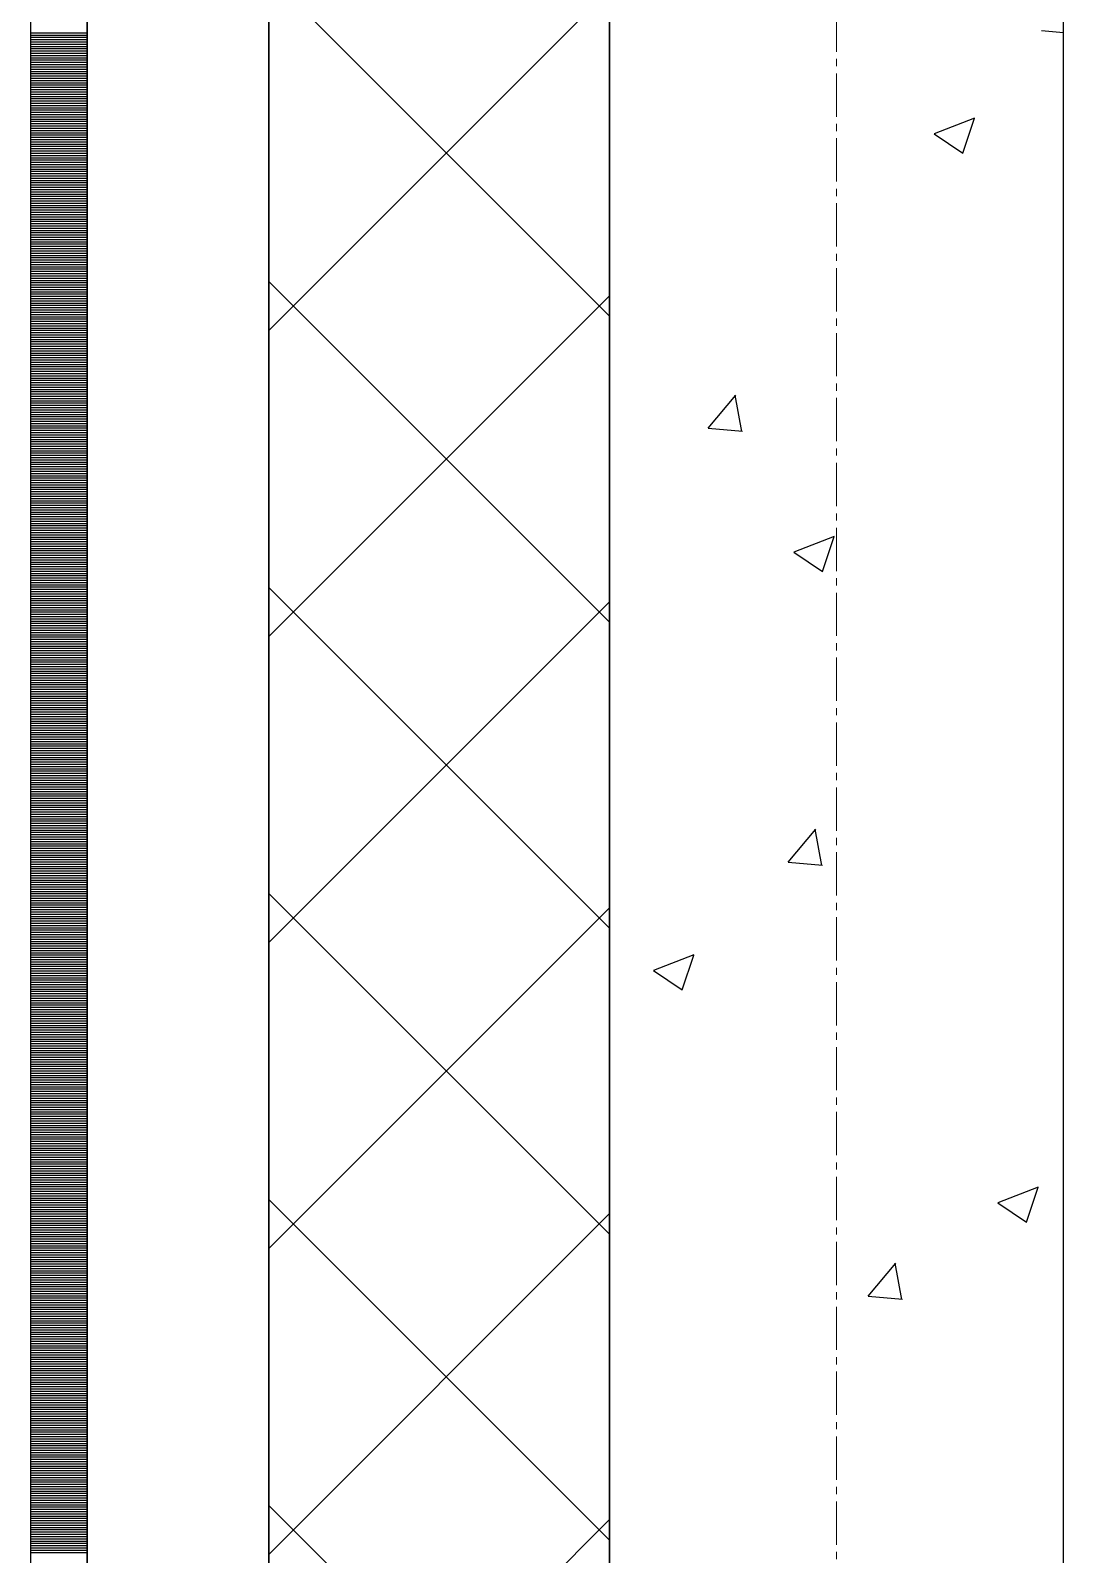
# Model space of a CAD drawing. Header units: millimetres. Extents: x -231292 to 573618, y -153144 to 564035.
# Drawn here: x 8548 to 9003, y 192522 to 193193 of the extents above; entities that cross this region are included whole.
import ezdxf

# ---------------------------------------------------------------- set-up
doc = ezdxf.new("R2010")
doc.units = ezdxf.units.MM
doc.linetypes.add('CENTER2', pattern=[28.575, 19.05, -3.175, 3.175, -3.175])
doc.layers.get('0').update_dxf_attribs({"color": 250})
for name, color, linetype, lineweight in [('АР_Стены ПЕНОблок', 250, 'Continuous', 20), ('АР_Тонкая', 250, 'Continuous', 5), ('АР_Утеплитель', 250, 'Continuous', 0), ('АР_Штриховка', 250, 'Continuous', 0), ('РД_Оси_100', 250, 'Continuous', 0)]:
    doc.layers.add(name, color=color, linetype=linetype, lineweight=lineweight)

# ---------------------------------------------------------------- blocks, each defined once
blk = doc.blocks.new('оси_рен')
at = {"layer": 'РД_Оси_100', "color": 251, "linetype": 'CENTER2', "true_color": 0x636466}
blk.add_line((1195652.916, 135558.25), (1195652.916, 223268.25), dxfattribs=at)

msp = doc.modelspace()

# ---------------------------------------------------------------- linework, layer by layer
at = {"layer": 'АР_Стены ПЕНОблок', "color": 18, "linetype": 'Continuous', "lineweight": 25, "true_color": 0x000000}
for p, q in [((8803.243, 263866.253), (8803.243, 187666.253)), ((9003.243, 187666.253), (9003.243, 263866.253))]:
    msp.add_line(p, q, dxfattribs=at)
at = {"layer": 'АР_Тонкая', "color": 18, "linetype": 'Continuous', "lineweight": 25, "true_color": 0x000000}
for p, q in [((8548.243, 263866.253), (8548.243, 187666.253)), ((8573.243, 263866.253), (8573.243, 187666.253)), ((8573.243, 187666.253), (8573.243, 263866.253)), ((8653.243, 187666.253), (8653.243, 263866.253))]:
    msp.add_line(p, q, dxfattribs=at)
at = {"layer": 'АР_Утеплитель', "color": 18, "linetype": 'Continuous', "lineweight": 25, "true_color": 0x000000}
for p, q in [((8653.243, 263866.253), (8653.243, 187666.253)), ((8803.243, 187666.253), (8803.243, 263866.253))]:
    msp.add_line(p, q, dxfattribs=at)
at = {"layer": 'АР_Штриховка', "color": 18, "linetype": 'Continuous', "lineweight": 25, "true_color": 0x000000}
for p, q in [((8803.243, 193067.218), (8653.243, 193217.218)), ((8653.243, 193060.931), (8803.243, 193210.931)), ((8548.243, 193192.002), (8573.243, 193192.002)), ((8548.243, 193191.002), (8573.243, 193191.002)), ((8548.243, 193190.002), (8573.243, 193190.002)), ((8993.609, 193192.992), (9003.243, 193192.149)), ((8548.243, 193189.002), (8573.243, 193189.002)), ((8548.243, 193188.002), (8573.243, 193188.002)), ((8548.243, 193187.002), (8573.243, 193187.002)), ((8548.243, 193186.002), (8573.243, 193186.002)), ((8548.243, 193185.002), (8573.243, 193185.002)), ((8548.243, 193184.002), (8573.243, 193184.002)), ((8548.243, 193183.002), (8573.243, 193183.002)), ((8548.243, 193182.002), (8573.243, 193182.002)), ((8548.243, 193181.002), (8573.243, 193181.002)), ((8548.243, 193180.002), (8573.243, 193180.002)), ((8548.243, 193179.002), (8573.243, 193179.002)), ((8548.243, 193178.002), (8573.243, 193178.002)), ((8548.243, 193177.002), (8573.243, 193177.002)), ((8548.243, 193176.002), (8573.243, 193176.002)), ((8548.243, 193175.002), (8573.243, 193175.002)), ((8548.243, 193174.002), (8573.243, 193174.002)), ((8548.243, 193173.002), (8573.243, 193173.002)), ((8548.243, 193172.002), (8573.243, 193172.002)), ((8548.243, 193171.002), (8573.243, 193171.002)), ((8548.243, 193170.002), (8573.243, 193170.002)), ((8548.243, 193169.002), (8573.243, 193169.002)), ((8548.243, 193168.002), (8573.243, 193168.002)), ((8548.243, 193167.002), (8573.243, 193167.002)), ((8548.243, 193166.002), (8573.243, 193166.002)), ((8548.243, 193165.002), (8573.243, 193165.002)), ((8548.243, 193164.002), (8573.243, 193164.002)), ((8548.243, 193163.002), (8573.243, 193163.002)), ((8548.243, 193162.002), (8573.243, 193162.002)), ((8548.243, 193161.002), (8573.243, 193161.002)), ((8548.243, 193160.002), (8573.243, 193160.002)), ((8548.243, 193159.002), (8573.243, 193159.002)), ((8548.243, 193158.002), (8573.243, 193158.002)), ((8548.243, 193157.002), (8573.243, 193157.002)), ((8548.243, 193156.002), (8573.243, 193156.002)), ((8548.243, 193155.002), (8573.243, 193155.002)), ((8548.243, 193154.002), (8573.243, 193154.002)), ((8548.243, 193153.002), (8573.243, 193153.002)), ((8548.243, 193152.002), (8573.243, 193152.002)), ((8548.243, 193151.002), (8573.243, 193151.002)), ((8548.243, 193150.002), (8573.243, 193150.002)), ((8946.37, 193147.705), (8964.155, 193154.532)), ((8958.928, 193139.001), (8964.079, 193154.35)), ((8548.243, 193149.002), (8573.243, 193149.002)), ((8548.243, 193148.002), (8573.243, 193148.002)), ((8548.243, 193147.002), (8573.243, 193147.002)), ((8548.243, 193146.002), (8573.243, 193146.002)), ((8548.243, 193145.002), (8573.243, 193145.002)), ((8548.243, 193144.002), (8573.243, 193144.002)), ((8548.243, 193143.002), (8573.243, 193143.002)), ((8946.288, 193147.525), (8958.923, 193139.003)), ((8548.243, 193142.002), (8573.243, 193142.002)), ((8548.243, 193141.002), (8573.243, 193141.002)), ((8548.243, 193140.002), (8573.243, 193140.002)), ((8548.243, 193139.002), (8573.243, 193139.002)), ((8548.243, 193138.002), (8573.243, 193138.002)), ((8548.243, 193137.002), (8573.243, 193137.002)), ((8548.243, 193136.002), (8573.243, 193136.002)), ((8548.243, 193135.002), (8573.243, 193135.002)), ((8548.243, 193134.002), (8573.243, 193134.002)), ((8548.243, 193133.002), (8573.243, 193133.002)), ((8548.243, 193132.002), (8573.243, 193132.002)), ((8548.243, 193131.002), (8573.243, 193131.002)), ((8548.243, 193130.002), (8573.243, 193130.002)), ((8548.243, 193129.002), (8573.243, 193129.002)), ((8548.243, 193128.002), (8573.243, 193128.002)), ((8548.243, 193127.002), (8573.243, 193127.002)), ((8548.243, 193126.002), (8573.243, 193126.002)), ((8548.243, 193125.002), (8573.243, 193125.002)), ((8548.243, 193124.002), (8573.243, 193124.002)), ((8548.243, 193123.002), (8573.243, 193123.002)), ((8548.243, 193122.002), (8573.243, 193122.002)), ((8548.243, 193121.002), (8573.243, 193121.002)), ((8548.243, 193120.002), (8573.243, 193120.002)), ((8548.243, 193119.002), (8573.243, 193119.002)), ((8548.243, 193118.002), (8573.243, 193118.002)), ((8548.243, 193117.002), (8573.243, 193117.002)), ((8548.243, 193116.002), (8573.243, 193116.002)), ((8548.243, 193115.002), (8573.243, 193115.002)), ((8548.243, 193114.002), (8573.243, 193114.002)), ((8548.243, 193113.002), (8573.243, 193113.002)), ((8548.243, 193112.002), (8573.243, 193112.002)), ((8548.243, 193111.002), (8573.243, 193111.002)), ((8548.243, 193110.002), (8573.243, 193110.002)), ((8548.243, 193109.002), (8573.243, 193109.002)), ((8548.243, 193108.002), (8573.243, 193108.002)), ((8548.243, 193107.002), (8573.243, 193107.002)), ((8548.243, 193106.002), (8573.243, 193106.002)), ((8548.243, 193105.002), (8573.243, 193105.002)), ((8548.243, 193104.002), (8573.243, 193104.002)), ((8548.243, 193103.002), (8573.243, 193103.002)), ((8548.243, 193102.002), (8573.243, 193102.002)), ((8548.243, 193101.002), (8573.243, 193101.002)), ((8548.243, 193100.002), (8573.243, 193100.002)), ((8548.243, 193099.002), (8573.243, 193099.002)), ((8548.243, 193098.002), (8573.243, 193098.002)), ((8548.243, 193097.002), (8573.243, 193097.002)), ((8548.243, 193096.002), (8573.243, 193096.002)), ((8548.243, 193095.002), (8573.243, 193095.002)), ((8548.243, 193094.002), (8573.243, 193094.002)), ((8548.243, 193093.002), (8573.243, 193093.002)), ((8548.243, 193092.002), (8573.243, 193092.002)), ((8548.243, 193091.002), (8573.243, 193091.002)), ((8548.243, 193090.002), (8573.243, 193090.002)), ((8548.243, 193089.002), (8573.243, 193089.002)), ((8548.243, 193088.002), (8573.243, 193088.002)), ((8548.243, 193087.002), (8573.243, 193087.002)), ((8548.243, 193086.002), (8573.243, 193086.002)), ((8548.243, 193085.002), (8573.243, 193085.002)), ((8548.243, 193084.002), (8573.243, 193084.002)), ((8548.243, 193083.002), (8573.243, 193083.002)), ((8548.243, 193082.002), (8573.243, 193082.002)), ((8548.243, 193081.002), (8573.243, 193081.002)), ((8548.243, 193080.002), (8573.243, 193080.002)), ((8548.243, 193079.002), (8573.243, 193079.002)), ((8548.243, 193078.002), (8573.243, 193078.002)), ((8548.243, 193077.002), (8573.243, 193077.002)), ((8548.243, 193076.002), (8573.243, 193076.002)), ((8803.243, 192932.514), (8653.243, 193082.514)), ((8653.243, 192926.227), (8803.243, 193076.227)), ((8548.243, 193075.002), (8573.243, 193075.002)), ((8548.243, 193074.002), (8573.243, 193074.002)), ((8548.243, 193073.002), (8573.243, 193073.002)), ((8548.243, 193072.002), (8573.243, 193072.002)), ((8548.243, 193071.002), (8573.243, 193071.002)), ((8548.243, 193070.002), (8573.243, 193070.002)), ((8548.243, 193069.002), (8573.243, 193069.002)), ((8548.243, 193068.002), (8573.243, 193068.002)), ((8548.243, 193067.002), (8573.243, 193067.002)), ((8548.243, 193066.002), (8573.243, 193066.002)), ((8548.243, 193065.002), (8573.243, 193065.002)), ((8548.243, 193064.002), (8573.243, 193064.002)), ((8548.243, 193063.002), (8573.243, 193063.002)), ((8548.243, 193062.002), (8573.243, 193062.002)), ((8548.243, 193061.002), (8573.243, 193061.002)), ((8548.243, 193060.002), (8573.243, 193060.002)), ((8548.243, 193059.002), (8573.243, 193059.002)), ((8548.243, 193058.002), (8573.243, 193058.002)), ((8548.243, 193057.002), (8573.243, 193057.002)), ((8548.243, 193056.002), (8573.243, 193056.002)), ((8548.243, 193055.002), (8573.243, 193055.002)), ((8548.243, 193054.002), (8573.243, 193054.002)), ((8548.243, 193053.002), (8573.243, 193053.002)), ((8548.243, 193052.002), (8573.243, 193052.002)), ((8548.243, 193051.002), (8573.243, 193051.002)), ((8548.243, 193050.002), (8573.243, 193050.002)), ((8548.243, 193049.002), (8573.243, 193049.002)), ((8548.243, 193048.002), (8573.243, 193048.002)), ((8548.243, 193047.002), (8573.243, 193047.002)), ((8548.243, 193046.002), (8573.243, 193046.002)), ((8548.243, 193045.002), (8573.243, 193045.002)), ((8548.243, 193044.002), (8573.243, 193044.002)), ((8548.243, 193043.002), (8573.243, 193043.002)), ((8548.243, 193042.002), (8573.243, 193042.002)), ((8548.243, 193041.002), (8573.243, 193041.002)), ((8548.243, 193040.002), (8573.243, 193040.002)), ((8548.243, 193039.002), (8573.243, 193039.002)), ((8548.243, 193038.002), (8573.243, 193038.002)), ((8548.243, 193037.002), (8573.243, 193037.002)), ((8548.243, 193036.002), (8573.243, 193036.002)), ((8548.243, 193035.002), (8573.243, 193035.002)), ((8548.243, 193034.002), (8573.243, 193034.002)), ((8548.243, 193033.002), (8573.243, 193033.002)), ((8548.243, 193032.002), (8573.243, 193032.002)), ((8548.243, 193031.002), (8573.243, 193031.002)), ((8548.243, 193030.002), (8573.243, 193030.002)), ((8548.243, 193029.002), (8573.243, 193029.002)), ((8846.669, 193017.884), (8858.914, 193032.477)), ((8861.61, 193016.502), (8858.673, 193032.423)), ((8548.243, 193028.002), (8573.243, 193028.002)), ((8548.243, 193027.002), (8573.243, 193027.002)), ((8548.243, 193026.002), (8573.243, 193026.002)), ((8548.243, 193025.002), (8573.243, 193025.002)), ((8548.243, 193024.002), (8573.243, 193024.002)), ((8548.243, 193023.002), (8573.243, 193023.002)), ((8548.243, 193022.002), (8573.243, 193022.002)), ((8548.243, 193021.002), (8573.243, 193021.002)), ((8548.243, 193020.002), (8573.243, 193020.002)), ((8548.243, 193019.002), (8573.243, 193019.002)), ((8548.243, 193018.002), (8573.243, 193018.002)), ((8548.243, 193017.002), (8573.243, 193017.002)), ((8548.243, 193016.002), (8573.243, 193016.002)), ((8846.668, 193017.874), (8861.85, 193016.546)), ((8548.243, 193015.002), (8573.243, 193015.002)), ((8548.243, 193014.002), (8573.243, 193014.002)), ((8548.243, 193013.002), (8573.243, 193013.002)), ((8548.243, 193012.002), (8573.243, 193012.002)), ((8548.243, 193011.002), (8573.243, 193011.002)), ((8548.243, 193010.002), (8573.243, 193010.002)), ((8548.243, 193009.002), (8573.243, 193009.002)), ((8548.243, 193008.002), (8573.243, 193008.002)), ((8548.243, 193007.002), (8573.243, 193007.002)), ((8548.243, 193006.002), (8573.243, 193006.002)), ((8548.243, 193005.002), (8573.243, 193005.002)), ((8548.243, 193004.002), (8573.243, 193004.002)), ((8548.243, 193003.002), (8573.243, 193003.002)), ((8548.243, 193002.002), (8573.243, 193002.002)), ((8548.243, 193001.002), (8573.243, 193001.002)), ((8548.243, 193000.002), (8573.243, 193000.002)), ((8548.243, 192999.002), (8573.243, 192999.002)), ((8548.243, 192998.002), (8573.243, 192998.002)), ((8548.243, 192997.002), (8573.243, 192997.002)), ((8548.243, 192996.002), (8573.243, 192996.002)), ((8548.243, 192995.002), (8573.243, 192995.002)), ((8548.243, 192994.002), (8573.243, 192994.002)), ((8548.243, 192993.002), (8573.243, 192993.002)), ((8548.243, 192992.002), (8573.243, 192992.002)), ((8548.243, 192991.002), (8573.243, 192991.002)), ((8548.243, 192990.002), (8573.243, 192990.002)), ((8548.243, 192989.002), (8573.243, 192989.002)), ((8548.243, 192988.002), (8573.243, 192988.002)), ((8548.243, 192987.002), (8573.243, 192987.002)), ((8548.243, 192986.002), (8573.243, 192986.002)), ((8548.243, 192985.002), (8573.243, 192985.002)), ((8548.243, 192984.002), (8573.243, 192984.002)), ((8548.243, 192983.002), (8573.243, 192983.002)), ((8548.243, 192982.002), (8573.243, 192982.002)), ((8548.243, 192981.002), (8573.243, 192981.002)), ((8548.243, 192980.002), (8573.243, 192980.002)), ((8548.243, 192979.002), (8573.243, 192979.002)), ((8548.243, 192978.002), (8573.243, 192978.002)), ((8548.243, 192977.002), (8573.243, 192977.002)), ((8548.243, 192976.002), (8573.243, 192976.002)), ((8548.243, 192975.002), (8573.243, 192975.002)), ((8548.243, 192974.002), (8573.243, 192974.002)), ((8548.243, 192973.002), (8573.243, 192973.002)), ((8548.243, 192972.002), (8573.243, 192972.002)), ((8548.243, 192971.002), (8573.243, 192971.002)), ((8548.243, 192970.002), (8573.243, 192970.002)), ((8548.243, 192969.002), (8573.243, 192969.002)), ((8884.568, 192963.517), (8902.353, 192970.344)), ((8897.126, 192954.813), (8902.277, 192970.162)), ((8548.243, 192968.002), (8573.243, 192968.002)), ((8548.243, 192967.002), (8573.243, 192967.002)), ((8548.243, 192966.002), (8573.243, 192966.002)), ((8548.243, 192965.002), (8573.243, 192965.002)), ((8548.243, 192964.002), (8573.243, 192964.002)), ((8548.243, 192963.002), (8573.243, 192963.002)), ((8548.243, 192962.002), (8573.243, 192962.002)), ((8884.486, 192963.337), (8897.121, 192954.815)), ((8548.243, 192961.002), (8573.243, 192961.002)), ((8548.243, 192960.002), (8573.243, 192960.002)), ((8548.243, 192959.002), (8573.243, 192959.002)), ((8548.243, 192958.002), (8573.243, 192958.002)), ((8548.243, 192957.002), (8573.243, 192957.002)), ((8548.243, 192956.002), (8573.243, 192956.002)), ((8548.243, 192955.002), (8573.243, 192955.002)), ((8548.243, 192954.002), (8573.243, 192954.002)), ((8548.243, 192953.002), (8573.243, 192953.002)), ((8548.243, 192952.002), (8573.243, 192952.002)), ((8548.243, 192951.002), (8573.243, 192951.002)), ((8548.243, 192950.002), (8573.243, 192950.002)), ((8548.243, 192949.002), (8573.243, 192949.002)), ((8548.243, 192948.002), (8573.243, 192948.002)), ((8548.243, 192947.002), (8573.243, 192947.002)), ((8548.243, 192946.002), (8573.243, 192946.002)), ((8548.243, 192945.002), (8573.243, 192945.002)), ((8548.243, 192944.002), (8573.243, 192944.002)), ((8548.243, 192943.002), (8573.243, 192943.002)), ((8548.243, 192942.002), (8573.243, 192942.002)), ((8803.243, 192797.81), (8653.243, 192947.81)), ((8548.243, 192941.002), (8573.243, 192941.002)), ((8548.243, 192940.002), (8573.243, 192940.002)), ((8548.243, 192939.002), (8573.243, 192939.002)), ((8548.243, 192938.002), (8573.243, 192938.002)), ((8548.243, 192937.002), (8573.243, 192937.002)), ((8548.243, 192936.002), (8573.243, 192936.002)), ((8548.243, 192935.002), (8573.243, 192935.002)), ((8653.243, 192791.524), (8803.243, 192941.524)), ((8548.243, 192934.002), (8573.243, 192934.002)), ((8548.243, 192933.002), (8573.243, 192933.002)), ((8548.243, 192932.002), (8573.243, 192932.002)), ((8548.243, 192931.002), (8573.243, 192931.002)), ((8548.243, 192930.002), (8573.243, 192930.002)), ((8548.243, 192929.002), (8573.243, 192929.002)), ((8548.243, 192928.002), (8573.243, 192928.002)), ((8548.243, 192927.002), (8573.243, 192927.002)), ((8548.243, 192926.002), (8573.243, 192926.002)), ((8548.243, 192925.002), (8573.243, 192925.002)), ((8548.243, 192924.002), (8573.243, 192924.002)), ((8548.243, 192923.002), (8573.243, 192923.002)), ((8548.243, 192922.002), (8573.243, 192922.002)), ((8548.243, 192921.002), (8573.243, 192921.002)), ((8548.243, 192920.002), (8573.243, 192920.002)), ((8548.243, 192919.002), (8573.243, 192919.002)), ((8548.243, 192918.002), (8573.243, 192918.002)), ((8548.243, 192917.002), (8573.243, 192917.002)), ((8548.243, 192916.002), (8573.243, 192916.002)), ((8548.243, 192915.002), (8573.243, 192915.002)), ((8548.243, 192914.002), (8573.243, 192914.002)), ((8548.243, 192913.002), (8573.243, 192913.002)), ((8548.243, 192912.002), (8573.243, 192912.002)), ((8548.243, 192911.002), (8573.243, 192911.002)), ((8548.243, 192910.002), (8573.243, 192910.002)), ((8548.243, 192909.002), (8573.243, 192909.002)), ((8548.243, 192908.002), (8573.243, 192908.002)), ((8548.243, 192907.002), (8573.243, 192907.002)), ((8548.243, 192906.002), (8573.243, 192906.002)), ((8548.243, 192905.002), (8573.243, 192905.002)), ((8548.243, 192904.002), (8573.243, 192904.002)), ((8548.243, 192903.002), (8573.243, 192903.002)), ((8548.243, 192902.002), (8573.243, 192902.002)), ((8548.243, 192901.002), (8573.243, 192901.002)), ((8548.243, 192900.002), (8573.243, 192900.002)), ((8548.243, 192899.002), (8573.243, 192899.002)), ((8548.243, 192898.002), (8573.243, 192898.002)), ((8548.243, 192897.002), (8573.243, 192897.002)), ((8548.243, 192896.002), (8573.243, 192896.002)), ((8548.243, 192895.002), (8573.243, 192895.002)), ((8548.243, 192894.002), (8573.243, 192894.002)), ((8548.243, 192893.002), (8573.243, 192893.002)), ((8548.243, 192892.002), (8573.243, 192892.002)), ((8548.243, 192891.002), (8573.243, 192891.002)), ((8548.243, 192890.002), (8573.243, 192890.002)), ((8548.243, 192889.002), (8573.243, 192889.002)), ((8548.243, 192888.002), (8573.243, 192888.002)), ((8548.243, 192887.002), (8573.243, 192887.002)), ((8548.243, 192886.002), (8573.243, 192886.002)), ((8548.243, 192885.002), (8573.243, 192885.002)), ((8548.243, 192884.002), (8573.243, 192884.002)), ((8548.243, 192883.002), (8573.243, 192883.002)), ((8548.243, 192882.002), (8573.243, 192882.002)), ((8548.243, 192881.002), (8573.243, 192881.002)), ((8548.243, 192880.002), (8573.243, 192880.002)), ((8548.243, 192879.002), (8573.243, 192879.002)), ((8548.243, 192878.002), (8573.243, 192878.002)), ((8548.243, 192877.002), (8573.243, 192877.002)), ((8548.243, 192876.002), (8573.243, 192876.002)), ((8548.243, 192875.002), (8573.243, 192875.002)), ((8548.243, 192874.002), (8573.243, 192874.002)), ((8548.243, 192873.002), (8573.243, 192873.002)), ((8548.243, 192872.002), (8573.243, 192872.002)), ((8548.243, 192871.002), (8573.243, 192871.002)), ((8548.243, 192870.002), (8573.243, 192870.002)), ((8548.243, 192869.002), (8573.243, 192869.002)), ((8548.243, 192868.002), (8573.243, 192868.002)), ((8548.243, 192867.002), (8573.243, 192867.002)), ((8548.243, 192866.002), (8573.243, 192866.002)), ((8548.243, 192865.002), (8573.243, 192865.002)), ((8548.243, 192864.002), (8573.243, 192864.002)), ((8548.243, 192863.002), (8573.243, 192863.002)), ((8548.243, 192862.002), (8573.243, 192862.002)), ((8548.243, 192861.002), (8573.243, 192861.002)), ((8548.243, 192860.002), (8573.243, 192860.002)), ((8548.243, 192859.002), (8573.243, 192859.002)), ((8548.243, 192858.002), (8573.243, 192858.002)), ((8548.243, 192857.002), (8573.243, 192857.002)), ((8548.243, 192856.002), (8573.243, 192856.002)), ((8548.243, 192855.002), (8573.243, 192855.002)), ((8548.243, 192854.002), (8573.243, 192854.002)), ((8548.243, 192853.002), (8573.243, 192853.002)), ((8548.243, 192852.002), (8573.243, 192852.002)), ((8548.243, 192851.002), (8573.243, 192851.002)), ((8548.243, 192850.002), (8573.243, 192850.002)), ((8548.243, 192849.002), (8573.243, 192849.002)), ((8548.243, 192848.002), (8573.243, 192848.002)), ((8548.243, 192847.002), (8573.243, 192847.002)), ((8548.243, 192846.002), (8573.243, 192846.002)), ((8548.243, 192845.002), (8573.243, 192845.002)), ((8548.243, 192844.002), (8573.243, 192844.002)), ((8548.243, 192843.002), (8573.243, 192843.002)), ((8548.243, 192842.002), (8573.243, 192842.002)), ((8548.243, 192841.002), (8573.243, 192841.002)), ((8881.912, 192826.827), (8894.157, 192841.421)), ((8896.853, 192825.445), (8893.916, 192841.366)), ((8548.243, 192840.002), (8573.243, 192840.002)), ((8548.243, 192839.002), (8573.243, 192839.002)), ((8548.243, 192838.002), (8573.243, 192838.002)), ((8548.243, 192837.002), (8573.243, 192837.002)), ((8548.243, 192836.002), (8573.243, 192836.002)), ((8548.243, 192835.002), (8573.243, 192835.002)), ((8548.243, 192834.002), (8573.243, 192834.002)), ((8548.243, 192833.002), (8573.243, 192833.002)), ((8548.243, 192832.002), (8573.243, 192832.002)), ((8548.243, 192831.002), (8573.243, 192831.002)), ((8548.243, 192830.002), (8573.243, 192830.002)), ((8548.243, 192829.002), (8573.243, 192829.002)), ((8548.243, 192828.002), (8573.243, 192828.002)), ((8548.243, 192827.002), (8573.243, 192827.002)), ((8548.243, 192826.002), (8573.243, 192826.002)), ((8548.243, 192825.002), (8573.243, 192825.002)), ((8548.243, 192824.002), (8573.243, 192824.002)), ((8548.243, 192823.002), (8573.243, 192823.002)), ((8548.243, 192822.002), (8573.243, 192822.002)), ((8548.243, 192821.002), (8573.243, 192821.002)), ((8881.911, 192826.818), (8897.093, 192825.489)), ((8548.243, 192820.002), (8573.243, 192820.002)), ((8548.243, 192819.002), (8573.243, 192819.002)), ((8548.243, 192818.002), (8573.243, 192818.002)), ((8548.243, 192817.002), (8573.243, 192817.002)), ((8548.243, 192816.002), (8573.243, 192816.002)), ((8548.243, 192815.002), (8573.243, 192815.002)), ((8548.243, 192814.002), (8573.243, 192814.002)), ((8548.243, 192813.002), (8573.243, 192813.002)), ((8548.243, 192812.002), (8573.243, 192812.002)), ((8548.243, 192811.002), (8573.243, 192811.002)), ((8548.243, 192810.002), (8573.243, 192810.002)), ((8548.243, 192809.002), (8573.243, 192809.002)), ((8548.243, 192808.002), (8573.243, 192808.002)), ((8803.243, 192663.107), (8653.243, 192813.107)), ((8548.243, 192807.002), (8573.243, 192807.002)), ((8548.243, 192806.002), (8573.243, 192806.002)), ((8548.243, 192805.002), (8573.243, 192805.002)), ((8548.243, 192804.002), (8573.243, 192804.002)), ((8548.243, 192803.002), (8573.243, 192803.002)), ((8548.243, 192802.002), (8573.243, 192802.002)), ((8548.243, 192801.002), (8573.243, 192801.002)), ((8653.243, 192656.82), (8803.243, 192806.82)), ((8548.243, 192800.002), (8573.243, 192800.002)), ((8548.243, 192799.002), (8573.243, 192799.002)), ((8548.243, 192798.002), (8573.243, 192798.002)), ((8548.243, 192797.002), (8573.243, 192797.002)), ((8548.243, 192796.002), (8573.243, 192796.002)), ((8548.243, 192795.002), (8573.243, 192795.002)), ((8548.243, 192794.002), (8573.243, 192794.002)), ((8548.243, 192793.002), (8573.243, 192793.002)), ((8548.243, 192792.002), (8573.243, 192792.002)), ((8548.243, 192791.002), (8573.243, 192791.002)), ((8548.243, 192790.002), (8573.243, 192790.002)), ((8548.243, 192789.002), (8573.243, 192789.002)), ((8548.243, 192788.002), (8573.243, 192788.002)), ((8548.243, 192787.002), (8573.243, 192787.002)), ((8548.243, 192786.002), (8573.243, 192786.002)), ((8548.243, 192785.002), (8573.243, 192785.002)), ((8548.243, 192784.002), (8573.243, 192784.002)), ((8548.243, 192783.002), (8573.243, 192783.002)), ((8548.243, 192782.002), (8573.243, 192782.002)), ((8548.243, 192781.002), (8573.243, 192781.002)), ((8822.766, 192779.329), (8840.551, 192786.156)), ((8835.324, 192770.625), (8840.475, 192785.974)), ((8548.243, 192780.002), (8573.243, 192780.002)), ((8548.243, 192779.002), (8573.243, 192779.002)), ((8548.243, 192778.002), (8573.243, 192778.002)), ((8548.243, 192777.002), (8573.243, 192777.002)), ((8548.243, 192776.002), (8573.243, 192776.002)), ((8548.243, 192775.002), (8573.243, 192775.002)), ((8548.243, 192774.002), (8573.243, 192774.002)), ((8822.684, 192779.149), (8835.319, 192770.627)), ((8548.243, 192773.002), (8573.243, 192773.002)), ((8548.243, 192772.002), (8573.243, 192772.002)), ((8548.243, 192771.002), (8573.243, 192771.002)), ((8548.243, 192770.002), (8573.243, 192770.002)), ((8548.243, 192769.002), (8573.243, 192769.002)), ((8548.243, 192768.002), (8573.243, 192768.002)), ((8548.243, 192767.002), (8573.243, 192767.002)), ((8548.243, 192766.002), (8573.243, 192766.002)), ((8548.243, 192765.002), (8573.243, 192765.002)), ((8548.243, 192764.002), (8573.243, 192764.002)), ((8548.243, 192763.002), (8573.243, 192763.002)), ((8548.243, 192762.002), (8573.243, 192762.002)), ((8548.243, 192761.002), (8573.243, 192761.002)), ((8548.243, 192760.002), (8573.243, 192760.002)), ((8548.243, 192759.002), (8573.243, 192759.002)), ((8548.243, 192758.002), (8573.243, 192758.002)), ((8548.243, 192757.002), (8573.243, 192757.002)), ((8548.243, 192756.002), (8573.243, 192756.002)), ((8548.243, 192755.002), (8573.243, 192755.002)), ((8548.243, 192754.002), (8573.243, 192754.002)), ((8548.243, 192753.002), (8573.243, 192753.002)), ((8548.243, 192752.002), (8573.243, 192752.002)), ((8548.243, 192751.002), (8573.243, 192751.002)), ((8548.243, 192750.002), (8573.243, 192750.002)), ((8548.243, 192749.002), (8573.243, 192749.002)), ((8548.243, 192748.002), (8573.243, 192748.002)), ((8548.243, 192747.002), (8573.243, 192747.002)), ((8548.243, 192746.002), (8573.243, 192746.002)), ((8548.243, 192745.002), (8573.243, 192745.002)), ((8548.243, 192744.002), (8573.243, 192744.002)), ((8548.243, 192743.002), (8573.243, 192743.002)), ((8548.243, 192742.002), (8573.243, 192742.002)), ((8548.243, 192741.002), (8573.243, 192741.002)), ((8548.243, 192740.002), (8573.243, 192740.002)), ((8548.243, 192739.002), (8573.243, 192739.002)), ((8548.243, 192738.002), (8573.243, 192738.002)), ((8548.243, 192737.002), (8573.243, 192737.002)), ((8548.243, 192736.002), (8573.243, 192736.002)), ((8548.243, 192735.002), (8573.243, 192735.002)), ((8548.243, 192734.002), (8573.243, 192734.002)), ((8548.243, 192733.002), (8573.243, 192733.002)), ((8548.243, 192732.002), (8573.243, 192732.002)), ((8548.243, 192731.002), (8573.243, 192731.002)), ((8548.243, 192730.002), (8573.243, 192730.002)), ((8548.243, 192729.002), (8573.243, 192729.002)), ((8548.243, 192728.002), (8573.243, 192728.002)), ((8548.243, 192727.002), (8573.243, 192727.002)), ((8548.243, 192726.002), (8573.243, 192726.002)), ((8548.243, 192725.002), (8573.243, 192725.002)), ((8548.243, 192724.002), (8573.243, 192724.002)), ((8548.243, 192723.002), (8573.243, 192723.002)), ((8548.243, 192722.002), (8573.243, 192722.002)), ((8548.243, 192721.002), (8573.243, 192721.002)), ((8548.243, 192720.002), (8573.243, 192720.002)), ((8548.243, 192719.002), (8573.243, 192719.002)), ((8548.243, 192718.002), (8573.243, 192718.002)), ((8548.243, 192717.002), (8573.243, 192717.002)), ((8548.243, 192716.002), (8573.243, 192716.002)), ((8548.243, 192715.002), (8573.243, 192715.002)), ((8548.243, 192714.002), (8573.243, 192714.002)), ((8548.243, 192713.002), (8573.243, 192713.002)), ((8548.243, 192712.002), (8573.243, 192712.002)), ((8548.243, 192711.002), (8573.243, 192711.002)), ((8548.243, 192710.002), (8573.243, 192710.002)), ((8548.243, 192709.002), (8573.243, 192709.002)), ((8548.243, 192708.002), (8573.243, 192708.002)), ((8548.243, 192707.002), (8573.243, 192707.002)), ((8548.243, 192706.002), (8573.243, 192706.002)), ((8548.243, 192705.002), (8573.243, 192705.002)), ((8548.243, 192704.002), (8573.243, 192704.002)), ((8548.243, 192703.002), (8573.243, 192703.002)), ((8548.243, 192702.002), (8573.243, 192702.002)), ((8548.243, 192701.002), (8573.243, 192701.002)), ((8548.243, 192700.002), (8573.243, 192700.002)), ((8548.243, 192699.002), (8573.243, 192699.002)), ((8548.243, 192698.002), (8573.243, 192698.002)), ((8548.243, 192697.002), (8573.243, 192697.002)), ((8548.243, 192696.002), (8573.243, 192696.002)), ((8548.243, 192695.002), (8573.243, 192695.002)), ((8548.243, 192694.002), (8573.243, 192694.002)), ((8548.243, 192693.002), (8573.243, 192693.002)), ((8548.243, 192692.002), (8573.243, 192692.002)), ((8548.243, 192691.002), (8573.243, 192691.002)), ((8548.243, 192690.002), (8573.243, 192690.002)), ((8548.243, 192689.002), (8573.243, 192689.002)), ((8548.243, 192688.002), (8573.243, 192688.002)), ((8548.243, 192687.002), (8573.243, 192687.002)), ((8548.243, 192686.002), (8573.243, 192686.002)), ((8548.243, 192685.002), (8573.243, 192685.002)), ((8548.243, 192684.002), (8573.243, 192684.002)), ((8548.243, 192683.002), (8573.243, 192683.002)), ((8548.243, 192682.002), (8573.243, 192682.002)), ((8548.243, 192681.002), (8573.243, 192681.002)), ((8548.243, 192680.002), (8573.243, 192680.002)), ((8974.38, 192677.064), (8992.165, 192683.891)), ((8986.939, 192668.36), (8992.089, 192683.709)), ((8548.243, 192679.002), (8573.243, 192679.002)), ((8548.243, 192678.002), (8573.243, 192678.002)), ((8548.243, 192677.002), (8573.243, 192677.002)), ((8548.243, 192676.002), (8573.243, 192676.002)), ((8548.243, 192675.002), (8573.243, 192675.002)), ((8548.243, 192674.002), (8573.243, 192674.002)), ((8803.243, 192528.403), (8653.243, 192678.403)), ((8974.299, 192676.883), (8986.933, 192668.361)), ((8548.243, 192673.002), (8573.243, 192673.002)), ((8548.243, 192672.002), (8573.243, 192672.002)), ((8548.243, 192671.002), (8573.243, 192671.002)), ((8548.243, 192670.002), (8573.243, 192670.002)), ((8548.243, 192669.002), (8573.243, 192669.002)), ((8548.243, 192668.002), (8573.243, 192668.002)), ((8548.243, 192667.002), (8573.243, 192667.002)), ((8653.243, 192522.116), (8803.243, 192672.116)), ((8548.243, 192666.002), (8573.243, 192666.002)), ((8548.243, 192665.002), (8573.243, 192665.002)), ((8548.243, 192664.002), (8573.243, 192664.002)), ((8548.243, 192663.002), (8573.243, 192663.002)), ((8548.243, 192662.002), (8573.243, 192662.002)), ((8548.243, 192661.002), (8573.243, 192661.002)), ((8548.243, 192660.002), (8573.243, 192660.002)), ((8548.243, 192659.002), (8573.243, 192659.002)), ((8548.243, 192658.002), (8573.243, 192658.002)), ((8548.243, 192657.002), (8573.243, 192657.002)), ((8548.243, 192656.002), (8573.243, 192656.002)), ((8548.243, 192655.002), (8573.243, 192655.002)), ((8548.243, 192654.002), (8573.243, 192654.002)), ((8548.243, 192653.002), (8573.243, 192653.002)), ((8548.243, 192652.002), (8573.243, 192652.002)), ((8548.243, 192651.002), (8573.243, 192651.002)), ((8548.243, 192650.002), (8573.243, 192650.002)), ((8548.243, 192649.002), (8573.243, 192649.002)), ((8548.243, 192648.002), (8573.243, 192648.002)), ((8548.243, 192647.002), (8573.243, 192647.002)), ((8917.155, 192635.771), (8929.4, 192650.364)), ((8932.096, 192634.388), (8929.159, 192650.309)), ((8548.243, 192646.002), (8573.243, 192646.002)), ((8548.243, 192645.002), (8573.243, 192645.002)), ((8548.243, 192644.002), (8573.243, 192644.002)), ((8548.243, 192643.002), (8573.243, 192643.002)), ((8548.243, 192642.002), (8573.243, 192642.002)), ((8548.243, 192641.002), (8573.243, 192641.002)), ((8548.243, 192640.002), (8573.243, 192640.002)), ((8548.243, 192639.002), (8573.243, 192639.002)), ((8548.243, 192638.002), (8573.243, 192638.002)), ((8548.243, 192637.002), (8573.243, 192637.002)), ((8548.243, 192636.002), (8573.243, 192636.002)), ((8548.243, 192635.002), (8573.243, 192635.002)), ((8548.243, 192634.002), (8573.243, 192634.002)), ((8548.243, 192633.002), (8573.243, 192633.002)), ((8917.155, 192635.761), (8932.337, 192634.432)), ((8548.243, 192632.002), (8573.243, 192632.002)), ((8548.243, 192631.002), (8573.243, 192631.002)), ((8548.243, 192630.002), (8573.243, 192630.002)), ((8548.243, 192629.002), (8573.243, 192629.002)), ((8548.243, 192628.002), (8573.243, 192628.002)), ((8548.243, 192627.002), (8573.243, 192627.002)), ((8548.243, 192626.002), (8573.243, 192626.002)), ((8548.243, 192625.002), (8573.243, 192625.002)), ((8548.243, 192624.002), (8573.243, 192624.002)), ((8548.243, 192623.002), (8573.243, 192623.002)), ((8548.243, 192622.002), (8573.243, 192622.002)), ((8548.243, 192621.002), (8573.243, 192621.002)), ((8548.243, 192620.002), (8573.243, 192620.002)), ((8548.243, 192619.002), (8573.243, 192619.002)), ((8548.243, 192618.002), (8573.243, 192618.002)), ((8548.243, 192617.002), (8573.243, 192617.002)), ((8548.243, 192616.002), (8573.243, 192616.002)), ((8548.243, 192615.002), (8573.243, 192615.002)), ((8548.243, 192614.002), (8573.243, 192614.002)), ((8548.243, 192613.002), (8573.243, 192613.002)), ((8548.243, 192612.002), (8573.243, 192612.002)), ((8548.243, 192611.002), (8573.243, 192611.002)), ((8548.243, 192610.002), (8573.243, 192610.002)), ((8548.243, 192609.002), (8573.243, 192609.002)), ((8548.243, 192608.002), (8573.243, 192608.002)), ((8548.243, 192607.002), (8573.243, 192607.002)), ((8548.243, 192606.002), (8573.243, 192606.002)), ((8548.243, 192605.002), (8573.243, 192605.002)), ((8548.243, 192604.002), (8573.243, 192604.002)), ((8548.243, 192603.002), (8573.243, 192603.002)), ((8548.243, 192602.002), (8573.243, 192602.002)), ((8548.243, 192601.002), (8573.243, 192601.002)), ((8548.243, 192600.002), (8573.243, 192600.002)), ((8548.243, 192599.002), (8573.243, 192599.002)), ((8548.243, 192598.002), (8573.243, 192598.002)), ((8548.243, 192597.002), (8573.243, 192597.002)), ((8548.243, 192596.002), (8573.243, 192596.002)), ((8548.243, 192595.002), (8573.243, 192595.002)), ((8548.243, 192594.002), (8573.243, 192594.002)), ((8548.243, 192593.002), (8573.243, 192593.002)), ((8548.243, 192592.002), (8573.243, 192592.002)), ((8548.243, 192591.002), (8573.243, 192591.002)), ((8548.243, 192590.002), (8573.243, 192590.002)), ((8548.243, 192589.002), (8573.243, 192589.002)), ((8548.243, 192588.002), (8573.243, 192588.002)), ((8548.243, 192587.002), (8573.243, 192587.002)), ((8548.243, 192586.002), (8573.243, 192586.002)), ((8548.243, 192585.002), (8573.243, 192585.002)), ((8548.243, 192584.002), (8573.243, 192584.002)), ((8548.243, 192583.002), (8573.243, 192583.002)), ((8548.243, 192582.002), (8573.243, 192582.002)), ((8548.243, 192581.002), (8573.243, 192581.002)), ((8548.243, 192580.002), (8573.243, 192580.002)), ((8548.243, 192579.002), (8573.243, 192579.002)), ((8548.243, 192578.002), (8573.243, 192578.002)), ((8548.243, 192577.002), (8573.243, 192577.002)), ((8548.243, 192576.002), (8573.243, 192576.002)), ((8548.243, 192575.002), (8573.243, 192575.002)), ((8548.243, 192574.002), (8573.243, 192574.002)), ((8548.243, 192573.002), (8573.243, 192573.002)), ((8548.243, 192572.002), (8573.243, 192572.002)), ((8548.243, 192571.002), (8573.243, 192571.002)), ((8548.243, 192570.002), (8573.243, 192570.002)), ((8548.243, 192569.002), (8573.243, 192569.002)), ((8548.243, 192568.002), (8573.243, 192568.002)), ((8548.243, 192567.002), (8573.243, 192567.002)), ((8548.243, 192566.002), (8573.243, 192566.002)), ((8548.243, 192565.002), (8573.243, 192565.002)), ((8548.243, 192564.002), (8573.243, 192564.002)), ((8548.243, 192563.002), (8573.243, 192563.002)), ((8548.243, 192562.002), (8573.243, 192562.002)), ((8548.243, 192561.002), (8573.243, 192561.002)), ((8548.243, 192560.002), (8573.243, 192560.002)), ((8548.243, 192559.002), (8573.243, 192559.002)), ((8548.243, 192558.002), (8573.243, 192558.002)), ((8548.243, 192557.002), (8573.243, 192557.002)), ((8548.243, 192556.002), (8573.243, 192556.002)), ((8548.243, 192555.002), (8573.243, 192555.002)), ((8548.243, 192554.002), (8573.243, 192554.002)), ((8548.243, 192553.002), (8573.243, 192553.002)), ((8548.243, 192552.002), (8573.243, 192552.002)), ((8548.243, 192551.002), (8573.243, 192551.002)), ((8548.243, 192550.002), (8573.243, 192550.002)), ((8548.243, 192549.002), (8573.243, 192549.002)), ((8548.243, 192548.002), (8573.243, 192548.002)), ((8548.243, 192547.002), (8573.243, 192547.002)), ((8548.243, 192546.002), (8573.243, 192546.002)), ((8548.243, 192545.002), (8573.243, 192545.002)), ((8548.243, 192544.002), (8573.243, 192544.002)), ((8548.243, 192543.002), (8573.243, 192543.002)), ((8548.243, 192542.002), (8573.243, 192542.002)), ((8548.243, 192541.002), (8573.243, 192541.002)), ((8548.243, 192540.002), (8573.243, 192540.002)), ((8803.243, 192393.699), (8653.243, 192543.699)), ((8548.243, 192539.002), (8573.243, 192539.002)), ((8548.243, 192538.002), (8573.243, 192538.002)), ((8548.243, 192537.002), (8573.243, 192537.002)), ((8548.243, 192536.002), (8573.243, 192536.002)), ((8548.243, 192535.002), (8573.243, 192535.002)), ((8548.243, 192534.002), (8573.243, 192534.002)), ((8548.243, 192533.002), (8573.243, 192533.002)), ((8653.243, 192387.412), (8803.243, 192537.412)), ((8548.243, 192532.002), (8573.243, 192532.002)), ((8548.243, 192531.002), (8573.243, 192531.002)), ((8548.243, 192530.002), (8573.243, 192530.002)), ((8548.243, 192529.002), (8573.243, 192529.002)), ((8548.243, 192528.002), (8573.243, 192528.002)), ((8548.243, 192527.002), (8573.243, 192527.002)), ((8548.243, 192526.002), (8573.243, 192526.002)), ((8548.243, 192525.002), (8573.243, 192525.002)), ((8548.243, 192524.002), (8573.243, 192524.002)), ((8548.243, 192523.002), (8573.243, 192523.002))]:
    msp.add_line(p, q, dxfattribs=at)

# ---------------------------------------------------------------- block references
at = {"rotation": 359.999868838025}
msp.add_blockref('оси_рен', (-1186750.035, 50655.808), dxfattribs=at)

doc.saveas('drawing.dxf')
